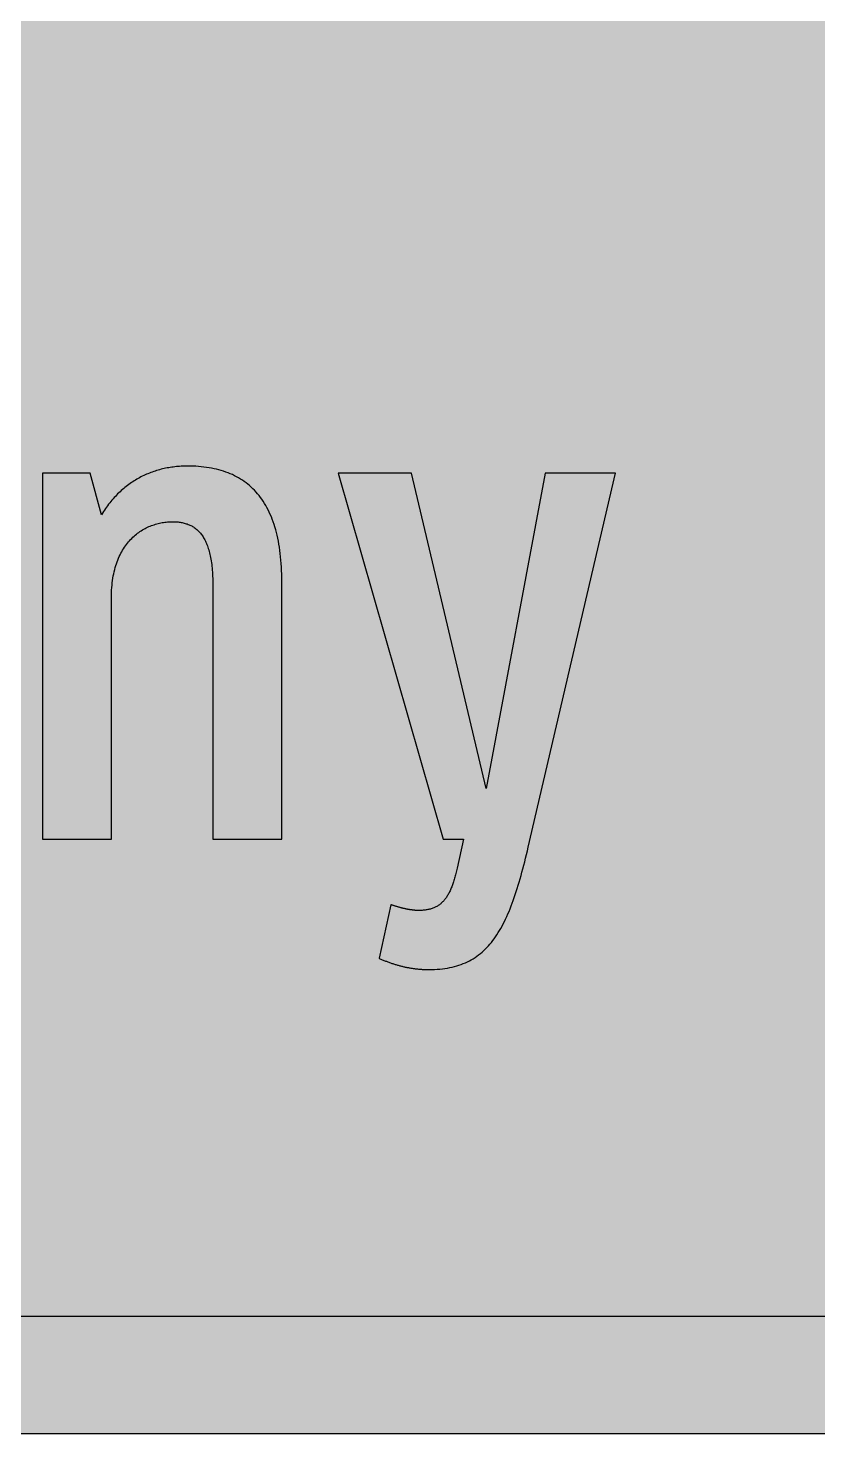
# Model space of a CAD drawing. Header units: millimetres. Extents: x 0 to 318, y 0 to 212.
# Drawn here: x 183 to 218.6, y 0.1 to 63.4 of the extents above; entities that cross this region are included whole.
import ezdxf

# ---------------------------------------------------------------- set-up
doc = ezdxf.new("R2010")
doc.units = ezdxf.units.MM

msp = doc.modelspace()

# ---------------------------------------------------------------- hatches: boundary and pattern name
for color, points in [(254, [(14.1633, 0.0536), (13.9878, 0.0533), (13.8125, 0.0559), (13.6373, 0.061), (13.462, 0.0686), (13.2893, 0.0787), (13.114, 0.0914), (12.9413, 0.1041), (12.7686, 0.1219), (12.5959, 0.1397), (12.4231, 0.16), (12.2504, 0.1829), (12.0777, 0.2057), (11.9075, 0.2337), (11.7373, 0.2616), (11.5672, 0.2921), (11.397, 0.3251), (11.2268, 0.3607), (11.0592, 0.3988), (10.8915, 0.4369), (10.7239, 0.4775), (10.5562, 0.5207), (10.3886, 0.5664), (10.2235, 0.6121), (10.0584, 0.6629), (9.8933, 0.7137), (9.7307, 0.7671), (9.5682, 0.8204), (9.4056, 0.8788), (9.2431, 0.9373), (9.083, 0.9982), (8.923, 1.0617), (8.763, 1.1252), (8.6055, 1.1938), (8.4455, 1.2624), (8.2906, 1.331), (8.1331, 1.4046), (7.9781, 1.4783), (7.8232, 1.5545), (7.6708, 1.6332), (7.5184, 1.7145), (7.366, 1.7958), (7.2161, 1.8796), (7.0663, 1.966), (6.919, 2.0523), (6.7716, 2.1438), (6.6243, 2.2352), (6.4795, 2.3266), (6.3348, 2.4232), (6.19, 2.5197), (6.0477, 2.6187), (5.908, 2.7178), (5.7683, 2.8194), (5.6286, 2.9235), (5.4915, 3.0302), (5.3543, 3.1369), (5.2197, 3.2461), (5.0851, 3.3579), (4.953, 3.4722), (4.8209, 3.5865), (4.6914, 3.7033), (4.5644, 3.8202), (4.4348, 3.9395), (4.3104, 4.0615), (4.1859, 4.1859), (4.0615, 4.3104), (3.9395, 4.4348), (3.8202, 4.5618), (3.7033, 4.6914), (3.5865, 4.8209), (3.4722, 4.953), (3.3579, 5.0851), (3.2487, 5.2197), (3.1369, 5.3543), (3.0302, 5.4915), (2.9235, 5.6286), (2.8194, 5.7683), (2.7178, 5.908), (2.6187, 6.0477), (2.5197, 6.19), (2.4232, 6.3348), (2.3266, 6.477), (2.2352, 6.6243), (2.1438, 6.7691), (2.0523, 6.9164), (1.966, 7.0663), (1.8796, 7.2161), (1.7958, 7.366), (1.7145, 7.5184), (1.6332, 7.6708), (1.5545, 7.8232), (1.4783, 7.9781), (1.4046, 8.1331), (1.331, 8.2906), (1.2598, 8.4455), (1.1913, 8.603), (1.1252, 8.763), (1.0592, 8.923), (0.9982, 9.083), (0.9373, 9.2431), (0.8763, 9.4056), (0.8204, 9.5682), (0.7645, 9.7307), (0.7112, 9.8933), (0.6604, 10.0584), (0.6121, 10.2235), (0.5639, 10.3911), (0.5207, 10.5562), (0.4775, 10.7239), (0.4343, 10.8915), (0.3962, 11.0592), (0.3607, 11.2268), (0.3251, 11.397), (0.2921, 11.5672), (0.2616, 11.7373), (0.2311, 11.9075), (0.2057, 12.0802), (0.1803, 12.2504), (0.1575, 12.4231), (0.1372, 12.5959), (0.1194, 12.7686), (0.1041, 12.9413), (0.0889, 13.1166), (0.0787, 13.2893), (0.0686, 13.4645), (0.061, 13.6373), (0.0559, 13.8125), (0.0508, 13.9878), (0.0508, 14.163), (0.0522, 197.6092), (0.0508, 197.7822), (0.0559, 197.9574), (0.061, 198.1327), (0.0686, 198.308), (0.0787, 198.4807), (0.0889, 198.6559), (0.1041, 198.8287), (0.1194, 199.0014), (0.1372, 199.1741), (0.1575, 199.3468), (0.1803, 199.5195), (0.2057, 199.6923), (0.2311, 199.8624), (0.2616, 200.0326), (0.2921, 200.2028), (0.3251, 200.373), (0.3607, 200.5432), (0.3962, 200.7108), (0.4343, 200.8784), (0.4775, 201.0461), (0.5207, 201.2137), (0.5639, 201.3814), (0.6121, 201.5465), (0.6604, 201.7116), (0.7112, 201.8767), (0.7645, 202.0392), (0.8204, 202.2018), (0.8763, 202.3643), (0.9373, 202.5269), (0.9982, 202.6869), (1.0592, 202.8469), (1.1252, 203.007), (1.1913, 203.1644), (1.2598, 203.3245), (1.331, 203.4794), (1.4046, 203.6369), (1.4783, 203.7918), (1.5545, 203.9468), (1.6332, 204.0992), (1.7145, 204.2516), (1.7958, 204.404), (1.8796, 204.5538), (1.966, 204.7037), (2.0523, 204.851), (2.1438, 204.9983), (2.2352, 205.1456), (2.3266, 205.2904), (2.4232, 205.4352), (2.5197, 205.58), (2.6187, 205.7222), (2.7178, 205.8619), (2.8194, 206.0016), (2.9235, 206.1413), (3.0302, 206.2785), (3.1369, 206.4156), (3.2487, 206.5503), (3.3579, 206.6849), (3.4722, 206.817), (3.5865, 206.949), (3.7033, 207.0786), (3.8202, 207.2056), (3.9395, 207.3351), (4.0615, 207.4596), (4.1859, 207.584), (4.3104, 207.7085), (4.4348, 207.8304), (4.5644, 207.9498), (4.6914, 208.0666), (4.8209, 208.1835), (4.953, 208.2978), (5.0851, 208.4121), (5.2197, 208.5213), (5.3543, 208.6331), (5.4915, 208.7397), (5.6286, 208.8464), (5.7683, 208.9506), (5.908, 209.0522), (6.0477, 209.1512), (6.19, 209.2503), (6.3348, 209.3468), (6.4795, 209.4433), (6.6243, 209.5348), (6.7716, 209.6262), (6.919, 209.7176), (7.0663, 209.804), (7.2161, 209.8904), (7.366, 209.9742), (7.5184, 210.0555), (7.6708, 210.1367), (7.8232, 210.2155), (7.9781, 210.2917), (8.1331, 210.3653), (8.2906, 210.439), (8.4455, 210.5101), (8.6055, 210.5787), (8.763, 210.6447), (8.923, 210.7108), (9.083, 210.7717), (9.2431, 210.8327), (9.4056, 210.8937), (9.5682, 210.9495), (9.7307, 211.0054), (9.8933, 211.0588), (10.0584, 211.1096), (10.2235, 211.1578), (10.3886, 211.2061), (10.5562, 211.2493), (10.7239, 211.2924), (10.8915, 211.3356), (11.0592, 211.3737), (11.2268, 211.4093), (11.397, 211.4448), (11.5672, 211.4779), (11.7373, 211.5083), (11.9075, 211.5388), (12.0777, 211.5642), (12.2504, 211.5896), (12.4231, 211.6125), (12.5959, 211.6328), (12.7686, 211.6506), (12.9413, 211.6658), (13.114, 211.6811), (13.2893, 211.6912), (13.462, 211.7014), (13.6373, 211.709), (13.8125, 211.7141), (13.9878, 211.7192), (14.163, 211.7192), (303.4411, 211.7203), (303.6164, 211.7192), (303.7891, 211.7141), (303.9643, 211.709), (304.1396, 211.7014), (304.3149, 211.6912), (304.4876, 211.6811), (304.6603, 211.6658), (304.8356, 211.6506), (305.0083, 211.6328), (305.181, 211.6125), (305.3512, 211.5896), (305.5239, 211.5642), (305.6941, 211.5388), (305.8668, 211.5083), (306.037, 211.4779), (306.2072, 211.4448), (306.3748, 211.4093), (306.545, 211.3737), (306.7126, 211.3356), (306.8803, 211.2924), (307.0479, 211.2493), (307.213, 211.2061), (307.3781, 211.1578), (307.5432, 211.1096), (307.7083, 211.0588), (307.8734, 211.0054), (308.036, 210.9495), (308.1985, 210.8937), (308.3611, 210.8327), (308.5211, 210.7717), (308.6811, 210.7108), (308.8411, 210.6447), (308.9986, 210.5787), (309.1561, 210.5101), (309.3136, 210.439), (309.4711, 210.3653), (309.626, 210.2917), (309.7784, 210.2155), (309.9333, 210.1367), (310.0857, 210.0555), (310.2381, 209.9742), (310.388, 209.8904), (310.5379, 209.804), (310.6852, 209.7176), (310.8325, 209.6262), (310.9798, 209.5348), (311.1246, 209.4433), (311.2694, 209.3468), (311.4116, 209.2503), (311.5539, 209.1512), (311.6961, 209.0522), (311.8358, 208.9506), (311.9755, 208.8464), (312.1127, 208.7397), (312.2473, 208.6331), (312.3844, 208.5213), (312.5165, 208.4121), (312.6511, 208.2978), (312.7807, 208.1835), (312.9128, 208.0666), (313.0398, 207.9498), (313.1668, 207.8304), (313.2938, 207.7085), (313.4182, 207.584), (313.5427, 207.4596), (313.6621, 207.3351), (313.784, 207.2056), (313.9008, 207.0786), (314.0177, 206.949), (314.132, 206.817), (314.2463, 206.6849), (314.3555, 206.5503), (314.4647, 206.4156), (314.5739, 206.2785), (314.6781, 206.1413), (314.7822, 206.0016), (314.8863, 205.8619), (314.9854, 205.7222), (315.0845, 205.58), (315.181, 205.4352), (315.275, 205.2904), (315.3689, 205.1456), (315.4604, 204.9983), (315.5493, 204.851), (315.6382, 204.7037), (315.7245, 204.5538), (315.8084, 204.404), (315.8896, 204.2516), (315.9684, 204.0992), (316.0471, 203.9468), (316.1233, 203.7918), (316.1995, 203.6369), (316.2706, 203.4794), (316.3418, 203.3245), (316.4103, 203.1644), (316.4764, 203.007), (316.5424, 202.8469), (316.6059, 202.6869), (316.6669, 202.5269), (316.7253, 202.3643), (316.7812, 202.2018), (316.8371, 202.0392), (316.8904, 201.8767), (316.9412, 201.7116), (316.9895, 201.5465), (317.0377, 201.3814), (317.0834, 201.2137), (317.1266, 201.0461), (317.1673, 200.8784), (317.2054, 200.7108), (317.2435, 200.5432), (317.2765, 200.373), (317.3095, 200.2028), (317.34, 200.0326), (317.3705, 199.8624), (317.3959, 199.6923), (317.4213, 199.5195), (317.4441, 199.3468), (317.4644, 199.1741), (317.4822, 199.0014), (317.4975, 198.8287), (317.5127, 198.6559), (317.5229, 198.4807), (317.533, 198.308), (317.5406, 198.1327), (317.5457, 197.9574), (317.5508, 197.7822), (317.5508, 197.6069), (317.5522, 14.1647), (317.5508, 13.9878), (317.5457, 13.8125), (317.5406, 13.6373), (317.533, 13.4645), (317.5229, 13.2893), (317.5127, 13.1166), (317.4975, 12.9413), (317.4822, 12.7686), (317.4644, 12.5959), (317.4441, 12.4231), (317.4213, 12.2504), (317.3959, 12.0802), (317.3705, 11.9075), (317.34, 11.7373), (317.3095, 11.5672), (317.2765, 11.397), (317.2435, 11.2268), (317.2054, 11.0592), (317.1673, 10.8915), (317.1266, 10.7239), (317.0834, 10.5562), (317.0377, 10.3911), (316.9895, 10.2235), (316.9412, 10.0584), (316.8904, 9.8933), (316.8371, 9.7307), (316.7812, 9.5682), (316.7253, 9.4056), (316.6669, 9.2431), (316.6059, 9.083), (316.5424, 8.923), (316.4764, 8.763), (316.4103, 8.603), (316.3418, 8.4455), (316.2706, 8.2906), (316.1995, 8.1331), (316.1233, 7.9781), (316.0471, 7.8232), (315.9684, 7.6708), (315.8896, 7.5184), (315.8084, 7.366), (315.7245, 7.2161), (315.6382, 7.0663), (315.5493, 6.9164), (315.4604, 6.7691), (315.3689, 6.6243), (315.275, 6.477), (315.181, 6.3348), (315.0845, 6.19), (314.9854, 6.0477), (314.8863, 5.908), (314.7822, 5.7683), (314.6781, 5.6286), (314.5739, 5.4915), (314.4647, 5.3543), (314.3555, 5.2197), (314.2463, 5.0851), (314.132, 4.953), (314.0177, 4.8209), (313.9008, 4.6914), (313.784, 4.5618), (313.6621, 4.4348), (313.5427, 4.3104), (313.4182, 4.1859), (313.2938, 4.0615), (313.1668, 3.9395), (313.0398, 3.8202), (312.9128, 3.7033), (312.7807, 3.5865), (312.6511, 3.4722), (312.5165, 3.3579), (312.3844, 3.2461), (312.2473, 3.1369), (312.1127, 3.0302), (311.9755, 2.9235), (311.8358, 2.8194), (311.6961, 2.7178), (311.5539, 2.6187), (311.4116, 2.5197), (311.2694, 2.4232), (311.1246, 2.3266), (310.9798, 2.2352), (310.8325, 2.1438), (310.6852, 2.0523), (310.5379, 1.966), (310.388, 1.8796), (310.2381, 1.7958), (310.0857, 1.7145), (309.9333, 1.6332), (309.7784, 1.5545), (309.626, 1.4783), (309.4711, 1.4046), (309.3136, 1.331), (309.1561, 1.2624), (308.9986, 1.1938), (308.8411, 1.1252), (308.6811, 1.0617), (308.5211, 0.9982), (308.3611, 0.9373), (308.1985, 0.8788), (308.036, 0.8204), (307.8734, 0.7671), (307.7083, 0.7137), (307.5432, 0.6629), (307.3781, 0.6121), (307.213, 0.5664), (307.0479, 0.5207), (306.8803, 0.4775), (306.7126, 0.4369), (306.545, 0.3988), (306.3748, 0.3607), (306.2072, 0.3251), (306.037, 0.2921), (305.8668, 0.2616), (305.6941, 0.2337), (305.5239, 0.2057), (305.3512, 0.1829), (305.181, 0.16), (305.0083, 0.1397), (304.8356, 0.1219), (304.6603, 0.1041), (304.4876, 0.0914), (304.3149, 0.0787), (304.1396, 0.0686), (303.9643, 0.061), (303.7891, 0.0559), (303.6164, 0.0533), (303.4411, 0.0533)]), (144, [(14.1633, 5.3453), (13.9344, 5.3467), (13.7084, 5.3543), (13.4849, 5.3696), (13.2613, 5.3899), (13.0378, 5.4153), (12.8194, 5.4458), (12.6009, 5.4813), (12.385, 5.522), (12.1717, 5.5702), (11.9583, 5.621), (11.7475, 5.6794), (11.5392, 5.7404), (11.3335, 5.8064), (11.1303, 5.8801), (10.9296, 5.9563), (10.729, 6.0376), (10.5334, 6.1239), (10.3378, 6.2128), (10.1473, 6.3094), (9.9593, 6.4084), (9.7714, 6.5126), (9.5885, 6.6218), (9.4082, 6.7335), (9.2304, 6.8504), (9.0576, 6.9698), (8.8849, 7.0968), (8.7173, 7.2238), (8.5522, 7.3584), (8.3896, 7.4955), (8.2321, 7.6352), (8.0772, 7.78), (7.9273, 7.9273), (7.7775, 8.0772), (7.6352, 8.2321), (7.493, 8.3922), (7.3558, 8.5522), (7.2238, 8.7173), (7.0942, 8.8875), (6.9698, 9.0576), (6.8504, 9.2329), (6.7335, 9.4107), (6.6192, 9.591), (6.5126, 9.7739), (6.4084, 9.9593), (6.3068, 10.1473), (6.2128, 10.3403), (6.1214, 10.5334), (6.035, 10.7315), (5.9538, 10.9296), (5.8776, 11.1303), (5.8064, 11.3335), (5.7404, 11.5418), (5.6769, 11.75), (5.621, 11.9583), (5.5677, 12.1717), (5.522, 12.385), (5.4813, 12.6009), (5.4432, 12.8194), (5.4127, 13.0404), (5.3873, 13.2613), (5.3696, 13.4849), (5.3543, 13.7084), (5.3467, 13.937), (5.3416, 14.163), (5.3439, 197.6092), (5.3467, 197.8355), (5.3543, 198.0616), (5.3696, 198.2851), (5.3873, 198.5086), (5.4127, 198.7321), (5.4432, 198.9506), (5.4813, 199.169), (5.522, 199.3849), (5.5677, 199.5983), (5.621, 199.8116), (5.6769, 200.0225), (5.7404, 200.2307), (5.8064, 200.4365), (5.8776, 200.6397), (5.9538, 200.8403), (6.035, 201.041), (6.1214, 201.2366), (6.2128, 201.4322), (6.3068, 201.6227), (6.4084, 201.8106), (6.5126, 201.9986), (6.6192, 202.1815), (6.7335, 202.3618), (6.8504, 202.5396), (6.9698, 202.7123), (7.0942, 202.885), (7.2238, 203.0527), (7.3558, 203.2178), (7.493, 203.3803), (7.6352, 203.5378), (7.7775, 203.6928), (7.9273, 203.8426), (8.0772, 203.9925), (8.2321, 204.1347), (8.3896, 204.277), (8.5522, 204.4141), (8.7173, 204.5462), (8.8849, 204.6757), (9.0576, 204.8002), (9.2304, 204.9196), (9.4082, 205.0364), (9.5885, 205.1507), (9.7714, 205.2574), (9.9593, 205.3615), (10.1473, 205.4631), (10.3378, 205.5571), (10.5334, 205.6486), (10.729, 205.7349), (10.9296, 205.8162), (11.1303, 205.8924), (11.3335, 205.9635), (11.5392, 206.0296), (11.7475, 206.0931), (11.9583, 206.1489), (12.1717, 206.2023), (12.385, 206.248), (12.6009, 206.2886), (12.8194, 206.3267), (13.0378, 206.3572), (13.2613, 206.3826), (13.4849, 206.4004), (13.7084, 206.4156), (13.9344, 206.4233), (14.163, 206.4283), (303.4411, 206.4286), (303.6672, 206.4233), (303.8932, 206.4156), (304.1193, 206.4004), (304.3428, 206.3826), (304.5638, 206.3572), (304.7822, 206.3267), (305.0007, 206.2886), (305.2166, 206.248), (305.4325, 206.2023), (305.6433, 206.1489), (305.8541, 206.0931), (306.0624, 206.0296), (306.2681, 205.9635), (306.4713, 205.8924), (306.6745, 205.8162), (306.8726, 205.7349), (307.0708, 205.6486), (307.2638, 205.5571), (307.4543, 205.4631), (307.6448, 205.3615), (307.8302, 205.2574), (308.0131, 205.1507), (308.1934, 205.0364), (308.3712, 204.9196), (308.5465, 204.8002), (308.7167, 204.6757), (308.8843, 204.5462), (309.0494, 204.4141), (309.212, 204.277), (309.3695, 204.1347), (309.5244, 203.9925), (309.6768, 203.8426), (309.8241, 203.6928), (309.9689, 203.5378), (310.1086, 203.3803), (310.2458, 203.2178), (310.3778, 203.0527), (310.5074, 202.885), (310.6318, 202.7123), (310.7538, 202.5396), (310.8706, 202.3618), (310.9824, 202.1815), (311.0916, 201.9986), (311.1957, 201.8106), (311.2948, 201.6227), (311.3888, 201.4322), (311.4802, 201.2366), (311.5666, 201.041), (311.6478, 200.8403), (311.724, 200.6397), (311.7952, 200.4365), (311.8637, 200.2307), (311.9247, 200.0225), (311.9806, 199.8116), (312.0339, 199.5983), (312.0796, 199.3849), (312.1203, 199.169), (312.1584, 198.9506), (312.1889, 198.7321), (312.2143, 198.5086), (312.2346, 198.2851), (312.2473, 198.0616), (312.2574, 197.8355), (312.26, 197.6069), (312.2605, 14.1647), (312.2574, 13.937), (312.2473, 13.7084), (312.2346, 13.4849), (312.2143, 13.2613), (312.1889, 13.0404), (312.1584, 12.8194), (312.1203, 12.6009), (312.0796, 12.385), (312.0339, 12.1717), (311.9806, 11.9583), (311.9247, 11.75), (311.8637, 11.5418), (311.7952, 11.3335), (311.724, 11.1303), (311.6478, 10.9296), (311.5666, 10.7315), (311.4802, 10.5334), (311.3888, 10.3403), (311.2948, 10.1473), (311.1957, 9.9593), (311.0916, 9.7739), (310.9824, 9.591), (310.8706, 9.4107), (310.7538, 9.2329), (310.6318, 9.0576), (310.5074, 8.8875), (310.3778, 8.7173), (310.2458, 8.5522), (310.1086, 8.3922), (309.9689, 8.2321), (309.8241, 8.0772), (309.6768, 7.9273), (309.5244, 7.78), (309.3695, 7.6352), (309.212, 7.4955), (309.0494, 7.3584), (308.8843, 7.2238), (308.7167, 7.0968), (308.5465, 6.9698), (308.3712, 6.8504), (308.1934, 6.7335), (308.0131, 6.6218), (307.8302, 6.5126), (307.6448, 6.4084), (307.4543, 6.3094), (307.2638, 6.2128), (307.0708, 6.1239), (306.8726, 6.0376), (306.6745, 5.9563), (306.4713, 5.8801), (306.2681, 5.8064), (306.0624, 5.7404), (305.8541, 5.6794), (305.6433, 5.621), (305.4325, 5.5702), (305.2166, 5.522), (305.0007, 5.4813), (304.7822, 5.4458), (304.5638, 5.4153), (304.3428, 5.3899), (304.1193, 5.3696), (303.8932, 5.3543), (303.6672, 5.3467), (303.4411, 5.3442)]), (254, [(194.4744, 26.8647), (194.4744, 38.4842), (194.4726, 38.6512), (194.47, 38.8163), (194.4624, 38.9788), (194.4548, 39.1389), (194.4472, 39.2938), (194.4345, 39.4487), (194.4192, 39.5986), (194.404, 39.7459), (194.3862, 39.8907), (194.3659, 40.0329), (194.343, 40.1726), (194.3176, 40.3073), (194.2897, 40.4419), (194.2617, 40.5714), (194.2313, 40.6984), (194.1957, 40.8229), (194.1601, 40.9448), (194.1246, 41.0642), (194.0839, 41.181), (194.0433, 41.2953), (194.0001, 41.4045), (193.9519, 41.5138), (193.9061, 41.6179), (193.8553, 41.722), (193.802, 41.8211), (193.7487, 41.9176), (193.6928, 42.0116), (193.6344, 42.1056), (193.5734, 42.1945), (193.5124, 42.2808), (193.4489, 42.3621), (193.3804, 42.4434), (193.3143, 42.5221), (193.2432, 42.5983), (193.1695, 42.672), (193.0959, 42.7406), (193.0197, 42.8092), (192.9409, 42.8752), (192.8597, 42.9362), (192.7784, 42.9971), (192.6946, 43.0555), (192.6082, 43.1089), (192.5193, 43.1622), (192.4279, 43.213), (192.3364, 43.2587), (192.2424, 43.3045), (192.1459, 43.3451), (192.0469, 43.3857), (191.9478, 43.4238), (191.8462, 43.4569), (191.7421, 43.4899), (191.6354, 43.5204), (191.5287, 43.5483), (191.4195, 43.5737), (191.3077, 43.594), (191.1934, 43.6143), (191.0791, 43.6321), (190.9597, 43.6474), (190.8429, 43.6601), (190.721, 43.6728), (190.5965, 43.6804), (190.4721, 43.6855), (190.3451, 43.6905), (190.2181, 43.6905), (190.1469, 43.6905), (190.0758, 43.688), (190.0047, 43.6855), (189.9336, 43.6829), (189.8625, 43.6778), (189.7913, 43.6728), (189.7228, 43.6677), (189.6516, 43.6601), (189.5805, 43.6499), (189.5119, 43.6423), (189.4434, 43.6296), (189.3722, 43.6194), (189.3037, 43.6067), (189.2351, 43.594), (189.1665, 43.5788), (189.0979, 43.5635), (189.0319, 43.5458), (188.9633, 43.528), (188.8973, 43.5102), (188.8287, 43.4899), (188.7626, 43.4696), (188.6966, 43.4467), (188.6306, 43.4238), (188.5645, 43.3984), (188.501, 43.373), (188.435, 43.3476), (188.3715, 43.3197), (188.308, 43.2918), (188.2445, 43.2613), (188.181, 43.2308), (188.1175, 43.2003), (188.054, 43.1673), (187.993, 43.1317), (187.9321, 43.0962), (187.8711, 43.0606), (187.8101, 43.0225), (187.7492, 42.9844), (187.6908, 42.9463), (187.6323, 42.9057), (187.5739, 42.8625), (187.5155, 42.8193), (187.4571, 42.7761), (187.4012, 42.7304), (187.3453, 42.6822), (187.2894, 42.6364), (187.2336, 42.5856), (187.1777, 42.5374), (187.1243, 42.484), (187.071, 42.4332), (187.0177, 42.3774), (186.9669, 42.324), (186.9135, 42.2681), (186.8627, 42.2097), (186.8119, 42.1513), (186.7637, 42.0929), (186.7129, 42.0319), (186.6646, 41.9684), (186.6163, 41.9049), (186.5706, 41.8414), (186.5249, 41.7754), (186.4792, 41.7093), (186.4335, 41.6408), (186.3877, 41.5696), (186.3446, 41.4985), (185.838, 43.3733), (183.6787, 43.3733), (183.6787, 26.8647), (186.7902, 26.8647), (186.7902, 37.7539), (186.7891, 37.8714), (186.7941, 37.9882), (186.7992, 38.1025), (186.8068, 38.2143), (186.817, 38.3235), (186.8272, 38.4302), (186.8424, 38.5369), (186.8576, 38.6385), (186.8754, 38.7375), (186.8932, 38.8366), (186.9161, 38.9306), (186.9389, 39.0246), (186.9618, 39.1135), (186.9897, 39.2024), (187.0177, 39.2887), (187.0456, 39.3725), (187.0786, 39.4564), (187.1116, 39.5351), (187.1447, 39.6113), (187.1802, 39.6875), (187.2183, 39.7612), (187.2564, 39.8323), (187.2945, 39.9009), (187.3377, 39.9669), (187.3783, 40.0329), (187.4215, 40.0964), (187.4672, 40.1574), (187.513, 40.2158), (187.5587, 40.2717), (187.6069, 40.3276), (187.6552, 40.3809), (187.706, 40.4317), (187.7568, 40.48), (187.8076, 40.5282), (187.8609, 40.574), (187.9143, 40.6171), (187.9676, 40.6603), (188.021, 40.701), (188.0768, 40.7391), (188.1327, 40.7746), (188.1886, 40.8102), (188.247, 40.8432), (188.3054, 40.8737), (188.3613, 40.9042), (188.4197, 40.9321), (188.4782, 40.96), (188.5391, 40.9854), (188.5975, 41.0083), (188.656, 41.0312), (188.7169, 41.0489), (188.7779, 41.0693), (188.8363, 41.087), (188.8973, 41.1023), (188.9582, 41.115), (189.0166, 41.1302), (189.0776, 41.1404), (189.1386, 41.1505), (189.197, 41.1582), (189.2579, 41.1658), (189.3164, 41.1709), (189.3748, 41.1759), (189.4357, 41.181), (189.4942, 41.181), (189.5526, 41.1836), (189.6034, 41.181), (189.6516, 41.181), (189.7024, 41.1785), (189.7507, 41.1759), (189.799, 41.1709), (189.8447, 41.1658), (189.8929, 41.1582), (189.9387, 41.1505), (189.9844, 41.1429), (190.0301, 41.1328), (190.0758, 41.1201), (190.119, 41.1099), (190.1622, 41.0947), (190.2054, 41.082), (190.2485, 41.0642), (190.2892, 41.0489), (190.3298, 41.0312), (190.3705, 41.0108), (190.4111, 40.9905), (190.4492, 40.9677), (190.4873, 40.9448), (190.5254, 40.9194), (190.5635, 40.8915), (190.5991, 40.8635), (190.6346, 40.8356), (190.6676, 40.8051), (190.7032, 40.7721), (190.7362, 40.7391), (190.7692, 40.7035), (190.7997, 40.6654), (190.8302, 40.6273), (190.8607, 40.5867), (190.8912, 40.546), (190.9191, 40.5028), (190.947, 40.4571), (190.975, 40.4089), (191.0004, 40.3606), (191.0258, 40.3123), (191.0486, 40.259), (191.074, 40.2057), (191.0969, 40.1498), (191.1172, 40.0939), (191.1401, 40.0329), (191.1579, 39.972), (191.1782, 39.9085), (191.196, 39.845), (191.2137, 39.7764), (191.2315, 39.7078), (191.2468, 39.6392), (191.2595, 39.5656), (191.2747, 39.4894), (191.2874, 39.4132), (191.2976, 39.3344), (191.3103, 39.2532), (191.3179, 39.1719), (191.328, 39.0855), (191.3357, 38.9992), (191.3433, 38.9077), (191.3484, 38.8163), (191.3534, 38.7223), (191.356, 38.6258), (191.3585, 38.5293), (191.3611, 38.4277), (191.3611, 38.3235), (191.3625, 26.8647)]), (254, [(201.1094, 20.9899), (201.234, 20.9906), (201.3585, 20.9931), (201.4804, 21.0007), (201.5998, 21.0109), (201.7166, 21.0236), (201.8284, 21.0388), (201.9402, 21.0566), (202.0494, 21.0769), (202.1561, 21.0998), (202.2602, 21.1252), (202.3618, 21.1531), (202.4609, 21.1861), (202.5599, 21.2192), (202.6539, 21.2573), (202.7479, 21.2954), (202.8393, 21.3385), (202.9282, 21.3843), (203.0146, 21.43), (203.1009, 21.4808), (203.1848, 21.5341), (203.266, 21.59), (203.3448, 21.6484), (203.4235, 21.7094), (203.4997, 21.7729), (203.5734, 21.8415), (203.647, 21.91), (203.7182, 21.9812), (203.7867, 22.0574), (203.8553, 22.1336), (203.9214, 22.2123), (203.9849, 22.2961), (204.0484, 22.3825), (204.1119, 22.4688), (204.1728, 22.5603), (204.2312, 22.6543), (204.2897, 22.7508), (204.3481, 22.8473), (204.404, 22.9489), (204.4598, 23.053), (204.5132, 23.1597), (204.564, 23.2689), (204.6173, 23.3807), (204.6681, 23.4975), (204.7164, 23.6144), (204.7672, 23.7338), (204.8154, 23.8557), (204.8612, 23.9827), (204.9094, 24.1097), (204.9551, 24.2392), (204.9983, 24.3738), (205.044, 24.5085), (205.0872, 24.6482), (205.1304, 24.7879), (205.1736, 24.9326), (205.2168, 25.0774), (205.2599, 25.2273), (205.3006, 25.3797), (205.3412, 25.5321), (205.3844, 25.6896), (205.425, 25.8496), (205.4657, 26.0121), (205.5063, 26.1772), (205.5444, 26.3423), (205.5851, 26.5125), (209.5239, 43.3733), (206.3489, 43.3733), (203.6822, 29.1493), (200.3157, 43.3733), (197.0141, 43.3733), (201.7448, 26.8647), (202.6652, 26.8647), (202.3802, 25.5623), (202.3643, 25.5016), (202.3516, 25.4406), (202.3389, 25.3822), (202.3237, 25.3238), (202.3085, 25.2679), (202.2958, 25.212), (202.2805, 25.1587), (202.2653, 25.1054), (202.25, 25.052), (202.2348, 25.0012), (202.217, 24.9504), (202.2018, 24.9022), (202.184, 24.8539), (202.1688, 24.8056), (202.151, 24.7599), (202.1332, 24.7142), (202.1154, 24.6685), (202.0976, 24.6253), (202.0773, 24.5847), (202.0595, 24.5415), (202.0392, 24.5008), (202.0189, 24.4627), (201.9986, 24.4246), (201.9783, 24.3865), (201.9579, 24.3484), (201.9351, 24.3129), (201.9148, 24.2799), (201.8919, 24.2443), (201.869, 24.2113), (201.8436, 24.1808), (201.8208, 24.1503), (201.7954, 24.1198), (201.77, 24.0919), (201.7446, 24.064), (201.7192, 24.036), (201.6912, 24.0106), (201.6633, 23.9852), (201.6354, 23.9598), (201.6074, 23.937), (201.5769, 23.9141), (201.549, 23.8938), (201.5185, 23.8735), (201.4855, 23.8531), (201.455, 23.8354), (201.422, 23.8176), (201.389, 23.7998), (201.356, 23.7846), (201.3204, 23.7693), (201.2848, 23.7566), (201.2493, 23.7439), (201.2137, 23.7312), (201.1756, 23.7185), (201.1375, 23.7084), (201.0994, 23.7007), (201.0588, 23.6906), (201.0181, 23.683), (200.9775, 23.6779), (200.9343, 23.6703), (200.8911, 23.6652), (200.848, 23.6626), (200.8022, 23.6601), (200.7591, 23.6576), (200.7108, 23.655), (200.6651, 23.655), (200.6448, 23.655), (200.627, 23.655), (200.6067, 23.655), (200.5889, 23.6576), (200.5686, 23.6576), (200.5508, 23.6576), (200.5305, 23.6576), (200.5127, 23.6601), (200.4924, 23.6601), (200.4746, 23.6626), (200.4568, 23.6626), (200.4365, 23.6652), (200.4187, 23.6677), (200.4009, 23.6677), (200.3806, 23.6703), (200.3628, 23.6728), (200.345, 23.6753), (200.3273, 23.6779), (200.3069, 23.6804), (200.2892, 23.683), (200.2714, 23.6855), (200.2511, 23.688), (200.2333, 23.6906), (200.2155, 23.6931), (200.1952, 23.6982), (200.1774, 23.7007), (200.1596, 23.7033), (200.1393, 23.7084), (200.1215, 23.7109), (200.1037, 23.716), (200.0834, 23.7185), (200.0656, 23.7236), (200.0453, 23.7287), (200.0275, 23.7312), (200.0072, 23.7363), (199.9894, 23.7414), (199.9691, 23.7465), (199.9488, 23.749), (199.931, 23.7541), (199.9107, 23.7592), (199.8904, 23.7642), (199.8701, 23.7693), (199.8497, 23.7744), (199.832, 23.7795), (199.8116, 23.7871), (199.7913, 23.7922), (199.7685, 23.7973), (199.7481, 23.8023), (199.7278, 23.81), (199.7075, 23.815), (199.6872, 23.8227), (199.6643, 23.8277), (199.644, 23.8328), (199.6211, 23.8404), (199.6008, 23.8481), (199.578, 23.8531), (199.5551, 23.8608), (199.5322, 23.8684), (199.5094, 23.8735), (199.4865, 23.8811), (199.4637, 23.8887), (199.4408, 23.8963), (199.4179, 23.9014), (199.3951, 23.909), (198.8566, 21.4986), (198.8922, 21.4808), (198.9303, 21.4655), (198.9658, 21.4503), (199.0039, 21.4351), (199.0395, 21.4198), (199.0776, 21.4046), (199.1131, 21.3893), (199.1512, 21.3741), (199.1868, 21.3614), (199.2224, 21.3462), (199.2579, 21.3335), (199.296, 21.3208), (199.3316, 21.3081), (199.3671, 21.2954), (199.4027, 21.2827), (199.4383, 21.27), (199.4764, 21.2573), (199.5119, 21.2471), (199.5475, 21.2344), (199.583, 21.2242), (199.6186, 21.2141), (199.6542, 21.2039), (199.6897, 21.1912), (199.7253, 21.1836), (199.7608, 21.1734), (199.7939, 21.1633), (199.8294, 21.1531), (199.865, 21.1455), (199.9005, 21.1353), (199.9361, 21.1277), (199.9717, 21.1201), (200.0047, 21.1125), (200.0402, 21.1049), (200.0758, 21.0972), (200.1114, 21.0896), (200.1444, 21.082), (200.1799, 21.0769), (200.2155, 21.0693), (200.2485, 21.0642), (200.2841, 21.0566), (200.3171, 21.0515), (200.3527, 21.0464), (200.3882, 21.0414), (200.4212, 21.0363), (200.4568, 21.0312), (200.4898, 21.0261), (200.5254, 21.0236), (200.5609, 21.0185), (200.594, 21.016), (200.6295, 21.0109), (200.6625, 21.0083), (200.6981, 21.0058), (200.7311, 21.0033), (200.7667, 21.0007), (200.7997, 20.9982), (200.8353, 20.9956), (200.8683, 20.9956), (200.9038, 20.9931), (200.9369, 20.9906), (200.9724, 20.9906), (201.0054, 20.9906), (201.0385, 20.988), (201.074, 20.988), (201.107, 20.988)])]:
    msp.add_hatch(color=color).paths.add_polyline_path(points)

# ---------------------------------------------------------------- linework, layer by layer
at = {"color": 254}
for points in [[(194.4744, 26.8647), (194.4744, 38.4842), (194.4726, 38.6512), (194.47, 38.8163), (194.4624, 38.9788), (194.4548, 39.1389), (194.4472, 39.2938), (194.4345, 39.4487), (194.4192, 39.5986), (194.404, 39.7459), (194.3862, 39.8907), (194.3659, 40.0329), (194.343, 40.1726), (194.3176, 40.3073), (194.2897, 40.4419), (194.2617, 40.5714), (194.2313, 40.6984), (194.1957, 40.8229), (194.1601, 40.9448), (194.1246, 41.0642), (194.0839, 41.181), (194.0433, 41.2953), (194.0001, 41.4045), (193.9519, 41.5138), (193.9061, 41.6179), (193.8553, 41.722), (193.802, 41.8211), (193.7487, 41.9176), (193.6928, 42.0116), (193.6344, 42.1056), (193.5734, 42.1945), (193.5124, 42.2808), (193.4489, 42.3621), (193.3804, 42.4434), (193.3143, 42.5221), (193.2432, 42.5983), (193.1695, 42.672), (193.0959, 42.7406), (193.0197, 42.8092), (192.9409, 42.8752), (192.8597, 42.9362), (192.7784, 42.9971), (192.6946, 43.0555), (192.6082, 43.1089), (192.5193, 43.1622), (192.4279, 43.213), (192.3364, 43.2587), (192.2424, 43.3045), (192.1459, 43.3451), (192.0469, 43.3857), (191.9478, 43.4238), (191.8462, 43.4569), (191.7421, 43.4899), (191.6354, 43.5204), (191.5287, 43.5483), (191.4195, 43.5737), (191.3077, 43.594), (191.1934, 43.6143), (191.0791, 43.6321), (190.9597, 43.6474), (190.8429, 43.6601), (190.721, 43.6728), (190.5965, 43.6804), (190.4721, 43.6855), (190.3451, 43.6905), (190.2181, 43.6905), (190.1469, 43.6905), (190.0758, 43.688), (190.0047, 43.6855), (189.9336, 43.6829), (189.8625, 43.6778), (189.7913, 43.6728), (189.7228, 43.6677), (189.6516, 43.6601), (189.5805, 43.6499), (189.5119, 43.6423), (189.4434, 43.6296), (189.3722, 43.6194), (189.3037, 43.6067), (189.2351, 43.594), (189.1665, 43.5788), (189.0979, 43.5635), (189.0319, 43.5458), (188.9633, 43.528), (188.8973, 43.5102), (188.8287, 43.4899), (188.7626, 43.4696), (188.6966, 43.4467), (188.6306, 43.4238), (188.5645, 43.3984), (188.501, 43.373), (188.435, 43.3476), (188.3715, 43.3197), (188.308, 43.2918), (188.2445, 43.2613), (188.181, 43.2308), (188.1175, 43.2003), (188.054, 43.1673), (187.993, 43.1317), (187.9321, 43.0962), (187.8711, 43.0606), (187.8101, 43.0225), (187.7492, 42.9844), (187.6908, 42.9463), (187.6323, 42.9057), (187.5739, 42.8625), (187.5155, 42.8193), (187.4571, 42.7761), (187.4012, 42.7304), (187.3453, 42.6822), (187.2894, 42.6364), (187.2336, 42.5856), (187.1777, 42.5374), (187.1243, 42.484), (187.071, 42.4332), (187.0177, 42.3774), (186.9669, 42.324), (186.9135, 42.2681), (186.8627, 42.2097), (186.8119, 42.1513), (186.7637, 42.0929), (186.7129, 42.0319), (186.6646, 41.9684), (186.6163, 41.9049), (186.5706, 41.8414), (186.5249, 41.7754), (186.4792, 41.7093), (186.4335, 41.6408), (186.3877, 41.5696), (186.3446, 41.4985), (185.838, 43.3733), (183.6787, 43.3733), (183.6787, 26.8647), (186.7902, 26.8647), (186.7902, 37.7539), (186.7891, 37.8714), (186.7941, 37.9882), (186.7992, 38.1025), (186.8068, 38.2143), (186.817, 38.3235), (186.8272, 38.4302), (186.8424, 38.5369), (186.8576, 38.6385), (186.8754, 38.7375), (186.8932, 38.8366), (186.9161, 38.9306), (186.9389, 39.0246), (186.9618, 39.1135), (186.9897, 39.2024), (187.0177, 39.2887), (187.0456, 39.3725), (187.0786, 39.4564), (187.1116, 39.5351), (187.1447, 39.6113), (187.1802, 39.6875), (187.2183, 39.7612), (187.2564, 39.8323), (187.2945, 39.9009), (187.3377, 39.9669), (187.3783, 40.0329), (187.4215, 40.0964), (187.4672, 40.1574), (187.513, 40.2158), (187.5587, 40.2717), (187.6069, 40.3276), (187.6552, 40.3809), (187.706, 40.4317), (187.7568, 40.48), (187.8076, 40.5282), (187.8609, 40.574), (187.9143, 40.6171), (187.9676, 40.6603), (188.021, 40.701), (188.0768, 40.7391), (188.1327, 40.7746), (188.1886, 40.8102), (188.247, 40.8432), (188.3054, 40.8737), (188.3613, 40.9042), (188.4197, 40.9321), (188.4782, 40.96), (188.5391, 40.9854), (188.5975, 41.0083), (188.656, 41.0312), (188.7169, 41.0489), (188.7779, 41.0693), (188.8363, 41.087), (188.8973, 41.1023), (188.9582, 41.115), (189.0166, 41.1302), (189.0776, 41.1404), (189.1386, 41.1505), (189.197, 41.1582), (189.2579, 41.1658), (189.3164, 41.1709), (189.3748, 41.1759), (189.4357, 41.181), (189.4942, 41.181), (189.5526, 41.1836), (189.6034, 41.181), (189.6516, 41.181), (189.7024, 41.1785), (189.7507, 41.1759), (189.799, 41.1709), (189.8447, 41.1658), (189.8929, 41.1582), (189.9387, 41.1505), (189.9844, 41.1429), (190.0301, 41.1328), (190.0758, 41.1201), (190.119, 41.1099), (190.1622, 41.0947), (190.2054, 41.082), (190.2485, 41.0642), (190.2892, 41.0489), (190.3298, 41.0312), (190.3705, 41.0108), (190.4111, 40.9905), (190.4492, 40.9677), (190.4873, 40.9448), (190.5254, 40.9194), (190.5635, 40.8915), (190.5991, 40.8635), (190.6346, 40.8356), (190.6676, 40.8051), (190.7032, 40.7721), (190.7362, 40.7391), (190.7692, 40.7035), (190.7997, 40.6654), (190.8302, 40.6273), (190.8607, 40.5867), (190.8912, 40.546), (190.9191, 40.5028), (190.947, 40.4571), (190.975, 40.4089), (191.0004, 40.3606), (191.0258, 40.3123), (191.0486, 40.259), (191.074, 40.2057), (191.0969, 40.1498), (191.1172, 40.0939), (191.1401, 40.0329), (191.1579, 39.972), (191.1782, 39.9085), (191.196, 39.845), (191.2137, 39.7764), (191.2315, 39.7078), (191.2468, 39.6392), (191.2595, 39.5656), (191.2747, 39.4894), (191.2874, 39.4132), (191.2976, 39.3344), (191.3103, 39.2532), (191.3179, 39.1719), (191.328, 39.0855), (191.3357, 38.9992), (191.3433, 38.9077), (191.3484, 38.8163), (191.3534, 38.7223), (191.356, 38.6258), (191.3585, 38.5293), (191.3611, 38.4277), (191.3611, 38.3235), (191.3625, 26.8647), (194.4744, 26.8647)], [(201.1094, 20.9899), (201.234, 20.9906), (201.3585, 20.9931), (201.4804, 21.0007), (201.5998, 21.0109), (201.7166, 21.0236), (201.8284, 21.0388), (201.9402, 21.0566), (202.0494, 21.0769), (202.1561, 21.0998), (202.2602, 21.1252), (202.3618, 21.1531), (202.4609, 21.1861), (202.5599, 21.2192), (202.6539, 21.2573), (202.7479, 21.2954), (202.8393, 21.3385), (202.9282, 21.3843), (203.0146, 21.43), (203.1009, 21.4808), (203.1848, 21.5341), (203.266, 21.59), (203.3448, 21.6484), (203.4235, 21.7094), (203.4997, 21.7729), (203.5734, 21.8415), (203.647, 21.91), (203.7182, 21.9812), (203.7867, 22.0574), (203.8553, 22.1336), (203.9214, 22.2123), (203.9849, 22.2961), (204.0484, 22.3825), (204.1119, 22.4688), (204.1728, 22.5603), (204.2312, 22.6543), (204.2897, 22.7508), (204.3481, 22.8473), (204.404, 22.9489), (204.4598, 23.053), (204.5132, 23.1597), (204.564, 23.2689), (204.6173, 23.3807), (204.6681, 23.4975), (204.7164, 23.6144), (204.7672, 23.7338), (204.8154, 23.8557), (204.8612, 23.9827), (204.9094, 24.1097), (204.9551, 24.2392), (204.9983, 24.3738), (205.044, 24.5085), (205.0872, 24.6482), (205.1304, 24.7879), (205.1736, 24.9326), (205.2168, 25.0774), (205.2599, 25.2273), (205.3006, 25.3797), (205.3412, 25.5321), (205.3844, 25.6896), (205.425, 25.8496), (205.4657, 26.0121), (205.5063, 26.1772), (205.5444, 26.3423), (205.5851, 26.5125), (209.5239, 43.3733), (206.3489, 43.3733), (203.6822, 29.1493), (200.3157, 43.3733), (197.0141, 43.3733), (201.7448, 26.8647), (202.6652, 26.8647), (202.3802, 25.5623), (202.3643, 25.5016), (202.3516, 25.4406), (202.3389, 25.3822), (202.3237, 25.3238), (202.3085, 25.2679), (202.2958, 25.212), (202.2805, 25.1587), (202.2653, 25.1054), (202.25, 25.052), (202.2348, 25.0012), (202.217, 24.9504), (202.2018, 24.9022), (202.184, 24.8539), (202.1688, 24.8056), (202.151, 24.7599), (202.1332, 24.7142), (202.1154, 24.6685), (202.0976, 24.6253), (202.0773, 24.5847), (202.0595, 24.5415), (202.0392, 24.5008), (202.0189, 24.4627), (201.9986, 24.4246), (201.9783, 24.3865), (201.9579, 24.3484), (201.9351, 24.3129), (201.9148, 24.2799), (201.8919, 24.2443), (201.869, 24.2113), (201.8436, 24.1808), (201.8208, 24.1503), (201.7954, 24.1198), (201.77, 24.0919), (201.7446, 24.064), (201.7192, 24.036), (201.6912, 24.0106), (201.6633, 23.9852), (201.6354, 23.9598), (201.6074, 23.937), (201.5769, 23.9141), (201.549, 23.8938), (201.5185, 23.8735), (201.4855, 23.8531), (201.455, 23.8354), (201.422, 23.8176), (201.389, 23.7998), (201.356, 23.7846), (201.3204, 23.7693), (201.2848, 23.7566), (201.2493, 23.7439), (201.2137, 23.7312), (201.1756, 23.7185), (201.1375, 23.7084), (201.0994, 23.7007), (201.0588, 23.6906), (201.0181, 23.683), (200.9775, 23.6779), (200.9343, 23.6703), (200.8911, 23.6652), (200.848, 23.6626), (200.8022, 23.6601), (200.7591, 23.6576), (200.7108, 23.655), (200.6651, 23.655), (200.6448, 23.655), (200.627, 23.655), (200.6067, 23.655), (200.5889, 23.6576), (200.5686, 23.6576), (200.5508, 23.6576), (200.5305, 23.6576), (200.5127, 23.6601), (200.4924, 23.6601), (200.4746, 23.6626), (200.4568, 23.6626), (200.4365, 23.6652), (200.4187, 23.6677), (200.4009, 23.6677), (200.3806, 23.6703), (200.3628, 23.6728), (200.345, 23.6753), (200.3273, 23.6779), (200.3069, 23.6804), (200.2892, 23.683), (200.2714, 23.6855), (200.2511, 23.688), (200.2333, 23.6906), (200.2155, 23.6931), (200.1952, 23.6982), (200.1774, 23.7007), (200.1596, 23.7033), (200.1393, 23.7084), (200.1215, 23.7109), (200.1037, 23.716), (200.0834, 23.7185), (200.0656, 23.7236), (200.0453, 23.7287), (200.0275, 23.7312), (200.0072, 23.7363), (199.9894, 23.7414), (199.9691, 23.7465), (199.9488, 23.749), (199.931, 23.7541), (199.9107, 23.7592), (199.8904, 23.7642), (199.8701, 23.7693), (199.8497, 23.7744), (199.832, 23.7795), (199.8116, 23.7871), (199.7913, 23.7922), (199.7685, 23.7973), (199.7481, 23.8023), (199.7278, 23.81), (199.7075, 23.815), (199.6872, 23.8227), (199.6643, 23.8277), (199.644, 23.8328), (199.6211, 23.8404), (199.6008, 23.8481), (199.578, 23.8531), (199.5551, 23.8608), (199.5322, 23.8684), (199.5094, 23.8735), (199.4865, 23.8811), (199.4637, 23.8887), (199.4408, 23.8963), (199.4179, 23.9014), (199.3951, 23.909), (198.8566, 21.4986), (198.8922, 21.4808), (198.9303, 21.4655), (198.9658, 21.4503), (199.0039, 21.4351), (199.0395, 21.4198), (199.0776, 21.4046), (199.1131, 21.3893), (199.1512, 21.3741), (199.1868, 21.3614), (199.2224, 21.3462), (199.2579, 21.3335), (199.296, 21.3208), (199.3316, 21.3081), (199.3671, 21.2954), (199.4027, 21.2827), (199.4383, 21.27), (199.4764, 21.2573), (199.5119, 21.2471), (199.5475, 21.2344), (199.583, 21.2242), (199.6186, 21.2141), (199.6542, 21.2039), (199.6897, 21.1912), (199.7253, 21.1836), (199.7608, 21.1734), (199.7939, 21.1633), (199.8294, 21.1531), (199.865, 21.1455), (199.9005, 21.1353), (199.9361, 21.1277), (199.9717, 21.1201), (200.0047, 21.1125), (200.0402, 21.1049), (200.0758, 21.0972), (200.1114, 21.0896), (200.1444, 21.082), (200.1799, 21.0769), (200.2155, 21.0693), (200.2485, 21.0642), (200.2841, 21.0566), (200.3171, 21.0515), (200.3527, 21.0464), (200.3882, 21.0414), (200.4212, 21.0363), (200.4568, 21.0312), (200.4898, 21.0261), (200.5254, 21.0236), (200.5609, 21.0185), (200.594, 21.016), (200.6295, 21.0109), (200.6625, 21.0083), (200.6981, 21.0058), (200.7311, 21.0033), (200.7667, 21.0007), (200.7997, 20.9982), (200.8353, 20.9956), (200.8683, 20.9956), (200.9038, 20.9931), (200.9369, 20.9906), (200.9724, 20.9906), (201.0054, 20.9906), (201.0385, 20.988), (201.074, 20.988), (201.107, 20.988), (201.1094, 20.9899)], [(303.4411, 0.0533), (14.1633, 0.0536)]]:
    msp.add_lwpolyline(points, dxfattribs=at)
at = {"color": 144}
msp.add_lwpolyline([(303.4411, 5.3442), (14.1633, 5.3453)], dxfattribs=at)

doc.saveas('drawing.dxf')
